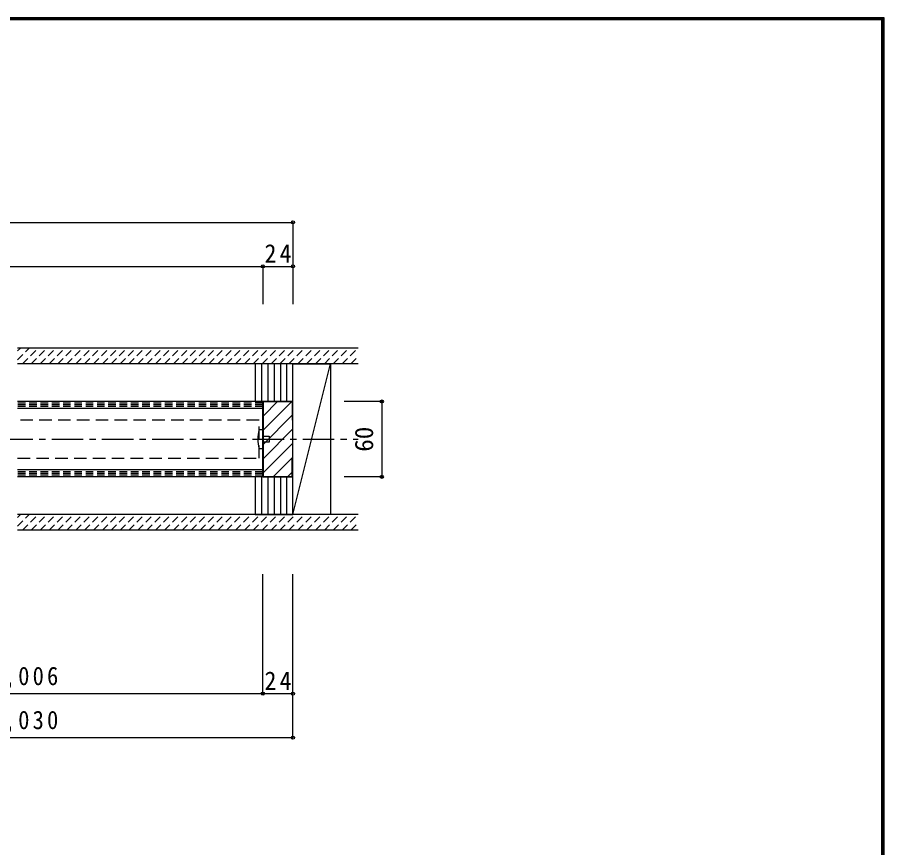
# Model space of a CAD drawing. Units: millimetres, scale not verified. Extents: x -973 to 977, y -718 to 696.
# Drawn here: x 287 to 977, y 35 to 696 of the extents above; entities that cross this region are included whole.
import ezdxf
from ezdxf.enums import TextEntityAlignment as Align

# ---------------------------------------------------------------- set-up
doc = ezdxf.new("R2010")
doc.units = ezdxf.units.MM
doc.header["$LTSCALE"] = 5
doc.header["$PDMODE"] = 32
doc.header["$PDSIZE"] = 2.5
for name, pattern in [('CHAIN1', [8, 5, -1, 1, -1]), ('DASHED1', [1.8, 1.2, -0.6]), ('DASHED2', [3, 2, -1])]:
    doc.linetypes.add(name, pattern=pattern)
for name, color, linetype in [('0-1_通り芯', 4, 'CHAIN1'), ('0-2_柱', 7, 'Continuous'), ('0-3_仕上げ', 2, 'Continuous'), ('0-4_枠', 3, 'Continuous'), ('0-6_扉', 2, 'Continuous'), ('0-7_金物', 7, 'Continuous'), ('0-B_寸法', 7, 'Continuous'), ('0-C_ハッチ', 4, 'DASHED1'), ('F-1_枠', 6, 'Continuous')]:
    doc.layers.add(name, color=color, linetype=linetype)
doc.styles.add('ＭＳ ゴシック', font='')
doc.styles.get('ＭＳ ゴシック').set_extended_font_data('MS Gothic')

msp = doc.modelspace()

# ---------------------------------------------------------------- linework, layer by layer
at = {"layer": '0-1_通り芯'}
msp.add_line((-565.866, 360.167), (558.172, 360.167), dxfattribs=at)
at = {"layer": '0-2_柱'}
for p, q in [((481.204, 420.167), (481.204, 390.167)), ((486.204, 420.167), (486.204, 390.167)), ((491.204, 420.167), (491.204, 390.167)), ((496.204, 420.167), (496.204, 390.167)), ((501.204, 420.167), (501.204, 390.167)), ((506.204, 300.167), (536.204, 420.167)), ((481.204, 330.167), (481.204, 300.167)), ((486.204, 330.167), (486.204, 300.167)), ((491.204, 330.167), (491.204, 300.167)), ((496.204, 330.167), (496.204, 300.167)), ((501.204, 330.167), (501.204, 300.167))]:
    msp.add_line(p, q, dxfattribs=at)
at = {"layer": '0-2_柱', "color": 3}
for p, q in [((506.204, 420.167), (536.204, 420.167)), ((506.204, 300.167), (506.204, 420.167)), ((536.204, 420.167), (536.204, 300.167)), ((536.204, 300.167), (506.204, 300.167))]:
    msp.add_line(p, q, dxfattribs=at)
for points in [[(476.204, 390.167), (506.204, 390.167), (506.204, 420.167), (476.204, 420.167)], [(476.204, 300.167), (506.204, 300.167), (506.204, 330.167), (476.204, 330.167)]]:
    msp.add_lwpolyline(points, close=True, dxfattribs=at)
at = {"layer": '0-3_仕上げ'}
for p, q in [((558.172, 432.667), (286.936, 432.667)), ((558.172, 420.167), (286.936, 420.167)), ((506.204, 390.167), (286.936, 390.167)), ((482.204, 384.667), (286.936, 384.667)), ((482.204, 335.667), (286.936, 335.667)), ((506.204, 330.167), (286.936, 330.167)), ((558.172, 300.167), (286.936, 300.167)), ((558.172, 287.667), (286.936, 287.667))]:
    msp.add_line(p, q, dxfattribs=at)
at = {"layer": '0-4_枠'}
for p, q in [((482.204, 330.167), (482.204, 390.167)), ((482.703, 330.167), (482.703, 390.167)), ((505.704, 390.167), (505.704, 375.167)), ((506.204, 375.167), (505.704, 375.167)), ((505.704, 344.167), (506.204, 344.167)), ((505.704, 330.167), (505.704, 344.167)), ((482.204, 330.167), (506.204, 330.167))]:
    msp.add_line(p, q, dxfattribs=at)
msp.add_lwpolyline([(506.204, 330.167), (506.204, 390.167), (482.204, 390.167)], dxfattribs=at)
at = {"layer": '0-6_扉', "linetype": 'DASHED2'}
for p, q in [((479.204, 375.167), (286.936, 375.167)), ((479.204, 345.167), (479.204, 375.167)), ((286.936, 345.167), (479.204, 345.167))]:
    msp.add_line(p, q, dxfattribs=at)
at = {"layer": '0-7_金物'}
for p, q in [((482.204, 367.667), (479.204, 367.667)), ((482.204, 352.667), (482.204, 367.667)), ((482.204, 362.667), (487.204, 362.667)), ((487.204, 362.667), (487.204, 357.667)), ((479.204, 352.667), (482.204, 352.667)), ((487.204, 357.667), (482.204, 357.667))]:
    msp.add_line(p, q, dxfattribs=at)
msp.add_arc((506.829, 360.167), 28.625, 164.81071, 195.18929, dxfattribs=at)
at = {"layer": '0-B_寸法', "color": 4}
for p, q in [((-505.866, 532.667), (506.204, 532.667)), ((506.204, 532.667), (506.204, 467.667)), ((-475.866, 497.667), (482.204, 497.667)), ((482.204, 497.667), (482.204, 467.667)), ((482.204, 497.667), (506.204, 497.667)), ((577.005, 390.167), (546.941, 390.167)), ((577.005, 390.167), (577.005, 330.167)), ((577.005, 330.167), (546.941, 330.167)), ((482.204, 157.667), (482.204, 252.667)), ((506.204, 122.667), (506.204, 252.667)), ((77.669, 157.667), (482.204, 157.667)), ((482.204, 157.667), (506.204, 157.667)), ((77.669, 122.667), (506.204, 122.667))]:
    msp.add_line(p, q, dxfattribs=at)
at = {"layer": '0-B_寸法'}
for p in [(506.204, 532.667), (482.204, 497.667), (506.204, 497.667), (577.005, 390.167), (577.005, 330.167), (482.204, 157.667), (506.204, 157.667), (506.204, 122.667)]:
    msp.add_point(p, dxfattribs=at)
at = {"layer": '0-C_ハッチ'}
for p, q in [((286.936, 430.437), (289.166, 432.667)), ((286.936, 423.365), (296.237, 432.667)), ((290.808, 420.167), (303.308, 432.667)), ((297.879, 420.167), (310.379, 432.667)), ((304.95, 420.167), (317.45, 432.667)), ((312.022, 420.167), (324.522, 432.667)), ((319.093, 420.167), (331.593, 432.667)), ((326.164, 420.167), (338.664, 432.667)), ((333.235, 420.167), (345.735, 432.667)), ((340.306, 420.167), (352.806, 432.667)), ((347.377, 420.167), (359.877, 432.667)), ((354.448, 420.167), (366.948, 432.667)), ((361.519, 420.167), (374.019, 432.667)), ((368.59, 420.167), (381.09, 432.667)), ((375.661, 420.167), (388.161, 432.667)), ((382.732, 420.167), (395.232, 432.667)), ((389.803, 420.167), (402.303, 432.667)), ((396.874, 420.167), (409.374, 432.667)), ((403.945, 420.167), (416.445, 432.667)), ((411.017, 420.167), (423.517, 432.667)), ((418.088, 420.167), (430.588, 432.667)), ((425.159, 420.167), (437.659, 432.667)), ((432.23, 420.167), (444.73, 432.667)), ((439.301, 420.167), (451.801, 432.667)), ((446.372, 420.167), (458.872, 432.667)), ((453.443, 420.167), (465.943, 432.667)), ((460.514, 420.167), (473.014, 432.667)), ((467.585, 420.167), (480.085, 432.667)), ((474.656, 420.167), (487.156, 432.667)), ((481.727, 420.167), (494.227, 432.667)), ((488.798, 420.167), (501.298, 432.667)), ((495.869, 420.167), (508.369, 432.667)), ((502.94, 420.167), (515.44, 432.667)), ((510.011, 420.167), (522.511, 432.667)), ((517.083, 420.167), (529.583, 432.667)), ((524.154, 420.167), (536.654, 432.667)), ((531.225, 420.167), (543.725, 432.667)), ((538.296, 420.167), (550.796, 432.667)), ((545.367, 420.167), (557.867, 432.667)), ((552.438, 420.167), (558.172, 425.901)), ((482.204, 388.792), (286.936, 388.792)), ((482.204, 387.417), (286.936, 387.417)), ((482.204, 386.042), (286.936, 386.042)), ((482.204, 334.292), (286.936, 334.292)), ((482.204, 332.917), (286.936, 332.917)), ((482.204, 331.542), (286.936, 331.542)), ((286.936, 290.865), (296.237, 300.167)), ((286.936, 297.937), (289.166, 300.167)), ((290.808, 287.667), (303.308, 300.167)), ((297.879, 287.667), (310.379, 300.167)), ((304.95, 287.667), (317.45, 300.167)), ((312.022, 287.667), (324.522, 300.167)), ((319.093, 287.667), (331.593, 300.167)), ((326.164, 287.667), (338.664, 300.167)), ((333.235, 287.667), (345.735, 300.167)), ((340.306, 287.667), (352.806, 300.167)), ((347.377, 287.667), (359.877, 300.167)), ((354.448, 287.667), (366.948, 300.167)), ((361.519, 287.667), (374.019, 300.167)), ((368.59, 287.667), (381.09, 300.167)), ((375.661, 287.667), (388.161, 300.167)), ((382.732, 287.667), (395.232, 300.167)), ((389.803, 287.667), (402.303, 300.167)), ((396.874, 287.667), (409.374, 300.167)), ((403.945, 287.667), (416.445, 300.167)), ((411.017, 287.667), (423.517, 300.167)), ((418.088, 287.667), (430.588, 300.167)), ((425.159, 287.667), (437.659, 300.167)), ((432.23, 287.667), (444.73, 300.167)), ((439.301, 287.667), (451.801, 300.167)), ((446.372, 287.667), (458.872, 300.167)), ((453.443, 287.667), (465.943, 300.167)), ((460.514, 287.667), (473.014, 300.167)), ((467.585, 287.667), (480.085, 300.167)), ((474.656, 287.667), (487.156, 300.167)), ((481.727, 287.667), (494.227, 300.167)), ((488.798, 287.667), (501.298, 300.167)), ((495.869, 287.667), (508.369, 300.167)), ((502.94, 287.667), (515.44, 300.167)), ((510.011, 287.667), (522.511, 300.167)), ((517.083, 287.667), (529.583, 300.167)), ((524.154, 287.667), (536.654, 300.167)), ((531.225, 287.667), (543.725, 300.167)), ((538.296, 287.667), (550.796, 300.167)), ((545.367, 287.667), (558.172, 300.472)), ((552.438, 287.667), (558.172, 293.401))]:
    msp.add_line(p, q, dxfattribs=at)
at = {"layer": '0-C_ハッチ', "linetype": 'Continuous'}
for p, q in [((482.703, 378.841), (494.03, 390.167)), ((482.703, 367.527), (505.343, 390.167)), ((482.703, 390.154), (482.716, 390.167)), ((482.703, 356.213), (505.704, 379.213)), ((482.703, 344.899), (506.204, 368.399)), ((482.703, 333.586), (506.204, 357.086)), ((490.598, 330.167), (506.204, 345.772)), ((501.912, 330.167), (505.704, 333.958))]:
    msp.add_line(p, q, dxfattribs=at)
at = {"layer": 'F-1_枠'}
for p, q in [((-973.347, 695.833), (976.653, 695.833)), ((-973.347, 695), (976.653, 695)), ((-973.347, 694.167), (976.653, 694.167)), ((974.986, 695.833), (974.986, -700.833)), ((975.82, 695.833), (975.82, -700.833)), ((976.653, 695.833), (976.653, -700.833))]:
    msp.add_line(p, q, dxfattribs=at)

# ---------------------------------------------------------------- texts
at = {"layer": '0-B_寸法', "style": 'ＭＳ ゴシック'}
msp.add_text('60', height=14.66, rotation=90, dxfattribs=at).set_placement((574.505, 350.167), align=Align.BOTTOM_LEFT)
at = {"layer": '0-B_寸法', "char_height": 14.66, "attachment_point": 7, "style": 'ＭＳ ゴシック'}
for s, insert in [('\\T1.27;\\W0.95;24', (483.579, 500.667)), ('\\T1.28;\\W0.9;1,006', (264.436, 160.667)), ('\\T1.27;\\W0.95;24', (483.579, 160.667)), ('\\T1.28;\\W0.9;1,030', (264.436, 125.667))]:
    msp.add_mtext(s, dxfattribs=dict(at, insert=insert))

doc.saveas('drawing.dxf')
